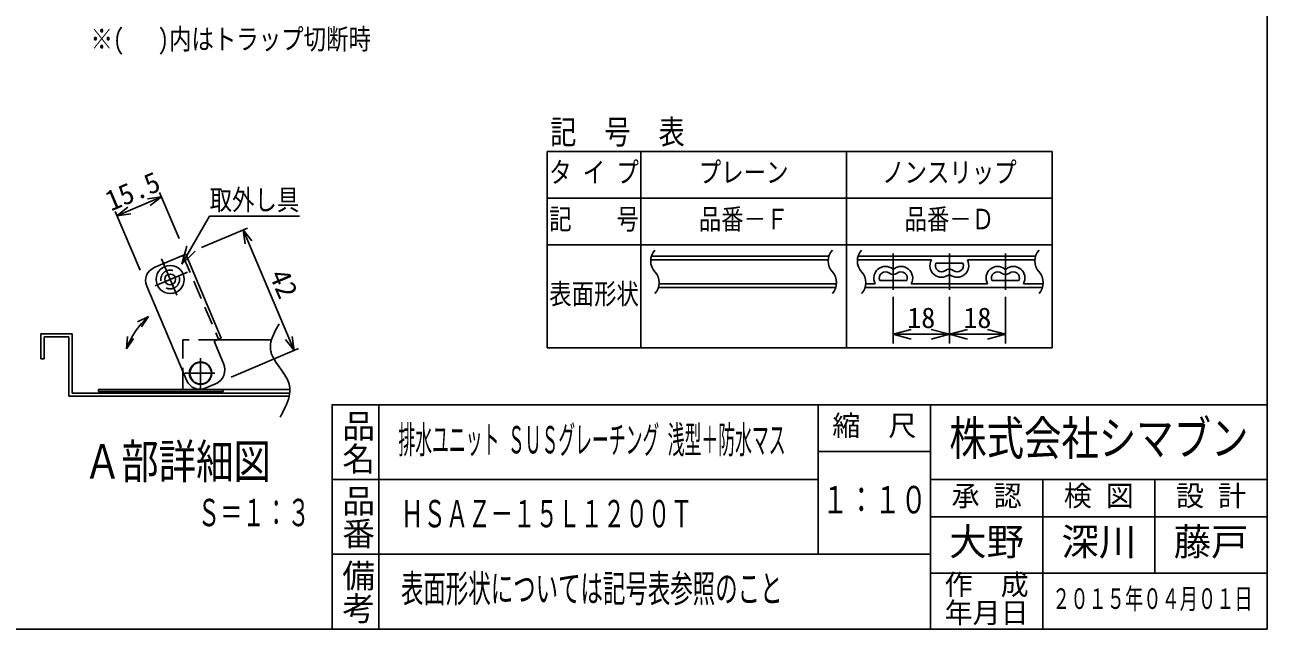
# Model space of a CAD drawing. Units: millimetres, scale not verified, with parts at other scales. Extents: x -1365 to 1365, y -930 to 870.
# Drawn here: x 37 to 1365, y -930 to -284 of the extents above; entities that cross this region are included whole.
import ezdxf
from ezdxf.enums import TextEntityAlignment as Align

# ---------------------------------------------------------------- set-up
doc = ezdxf.new("R2010")
doc.units = ezdxf.units.MM
doc.header["$LTSCALE"] = 10
doc.linetypes.add('CHAIN1', pattern=[8, 5, -1, 1, -1])
doc.linetypes.add('DASHED2', pattern=[3, 2, -1])
for name, color, linetype in [('0-5_寸法線', 7, 'Continuous'), ('0-7_枠細線', 5, 'Continuous'), ('0-8_枠中線', 5, 'Continuous'), ('1-2_極細2', 2, 'Continuous'), ('1-3_細線2', 4, 'Continuous'), ('1-5_寸法2', 7, 'Continuous')]:
    doc.layers.add(name, color=color, linetype=linetype)
doc.styles.add('@ＭＳ ゴシック', font='')
doc.styles.add('ＭＳ ゴシック', font='')
doc.styles.get('@ＭＳ ゴシック').set_extended_font_data('@MS Gothic')
doc.styles.get('ＭＳ ゴシック').set_extended_font_data('MS Gothic')

msp = doc.modelspace()

# ---------------------------------------------------------------- linework, layer by layer
at = {"layer": '0-7_枠細線'}
for p, q in [((595.17, -419.16), (1135.17, -419.16)), ((595.17, -419.16), (595.17, -629.16)), ((695.17, -419.16), (695.17, -629.16)), ((915.17, -419.16), (915.17, -629.16)), ((1135.17, -419.16), (1135.17, -629.16)), ((595.17, -469.16), (1135.17, -469.16)), ((595.17, -519.16), (1135.17, -519.16)), ((706.55, -531.32), (896.31, -531.32)), ((927.55, -531.32), (1117.31, -531.32)), ((705.82, -535.32), (895.58, -535.32)), ((926.82, -535.32), (1005.94, -535.32)), ((1010.72, -538.66), (1039.61, -538.66)), ((1044.39, -535.32), (1116.58, -535.32)), ((950.72, -557.32), (979.61, -557.32)), ((1070.72, -557.32), (1099.61, -557.32)), ((714.02, -564.66), (903.78, -564.66)), ((714.75, -560.66), (904.51, -560.66)), ((935.02, -564.66), (1124.78, -564.66)), ((935.75, -560.66), (945.94, -560.66)), ((984.39, -560.66), (1065.94, -560.66)), ((1104.39, -560.66), (1125.52, -560.66)), ((965.17, -574.66), (965.17, -624.66)), ((1025.17, -574.66), (1025.17, -624.66)), ((1085.17, -574.66), (1085.17, -624.66)), ((965.17, -614.66), (984.48, -609.48)), ((1025.17, -614.66), (1005.85, -609.48)), ((1025.17, -614.66), (1044.48, -609.48)), ((1085.17, -614.66), (1065.85, -609.48)), ((965.17, -614.66), (984.48, -619.83)), ((965.17, -614.66), (1025.17, -614.66)), ((1025.17, -614.66), (1005.85, -619.83)), ((1025.17, -614.66), (1044.48, -619.83)), ((1025.17, -614.66), (1085.17, -614.66)), ((1085.17, -614.66), (1065.85, -619.83)), ((595.17, -629.16), (1135.17, -629.16)), ((415, -690), (415, -930)), ((885, -690), (885, -850)), ((1005, -690), (1005, -930)), ((885, -740), (1005, -740)), ((885, -770), (365, -770)), ((1365, -770), (1005, -770)), ((1125, -770), (1125, -930)), ((1245, -770), (1245, -870)), ((1005, -810), (1365, -810)), ((1005, -850), (365, -850)), ((1365, -870), (1005, -870))]:
    msp.add_line(p, q, dxfattribs=at)
at = {"layer": '0-7_枠細線', "linetype": 'CHAIN1'}
for p, q in [((965.17, -528.52), (965.17, -567.22)), ((1025.17, -528.52), (1025.17, -567.22)), ((1085.17, -528.52), (1085.17, -567.22))]:
    msp.add_line(p, q, dxfattribs=at)
at = {"layer": '0-7_枠細線'}
for centre, radius, start, end in [((722.97, -536.4), 17.18, 137.56163, 222.43837), ((912.73, -536.4), 17.18, 137.56163, 222.43837), ((943.97, -536.4), 17.18, 137.56163, 222.43837), ((1133.73, -536.4), 17.18, 137.56163, 222.43837), ((956.83, -554.66), 12.43, 51.31781, 208.85363), ((973.5, -554.66), 12.43, 331.14637, 128.68219), ((1016.83, -541.32), 12.43, 151.14637, 308.68219), ((1016.83, -541.32), 6.67, 156.42182, 308.68219), ((1033.5, -541.32), 12.43, 231.31781, 28.85363), ((1033.5, -541.32), 6.67, 231.31781, 23.57818), ((1076.83, -554.66), 12.43, 51.31781, 208.85363), ((1093.5, -554.66), 12.43, 331.14637, 128.68219), ((697.61, -559.58), 17.18, 317.56163, 42.43837), ((887.37, -559.58), 17.18, 317.56163, 42.43837), ((918.61, -559.58), 17.18, 317.56163, 42.43837), ((956.83, -554.66), 6.67, 51.31781, 203.57818), ((965.17, -544.25), 6.67, 231.31781, 308.68219), ((965.17, -544.25), 0.9, 231.31781, 308.68219), ((973.5, -554.66), 6.67, 336.42182, 128.68219), ((1025.17, -551.73), 6.67, 51.31781, 128.68219), ((1025.17, -551.73), 0.9, 51.31781, 128.68219), ((1076.83, -554.66), 6.67, 51.31781, 203.57818), ((1085.17, -544.25), 6.67, 231.31781, 308.68219), ((1085.17, -544.25), 0.9, 231.31781, 308.68219), ((1093.5, -554.66), 6.67, 336.42182, 128.68219), ((1108.37, -559.58), 17.18, 317.56163, 42.43837)]:
    msp.add_arc(centre, radius, start, end, dxfattribs=at)
at = {"layer": '0-8_枠中線'}
msp.add_lwpolyline([(-1365, -930), (-1365, 870), (1365, 870), (1365, -930)], close=True, dxfattribs=at)
msp.add_lwpolyline([(1365, -690), (365, -690), (365, -930)], dxfattribs=at)
at = {"layer": '1-2_極細2'}
for p, q in [((204.45, -539.92), (207.9, -527.04)), ((204.45, -539.92), (213.88, -530.49)), ((53.67, -614.22), (87, -614.22)), ((53.67, -640.88), (53.67, -614.22)), ((57, -617.55), (83.67, -617.55)), ((87, -614.22), (87, -677.55)), ((300.48, -620.55), (242.34, -620.55)), ((115.29, -673.88), (115.29, -675.88)), ((115.29, -673.88), (205.34, -673.88)), ((115.29, -675.88), (248.63, -675.88)), ((248.63, -675.88), (248.63, -673.88)), ((87, -677.55), (318.96, -677.55))]:
    msp.add_line(p, q, dxfattribs=at)
at = {"layer": '1-2_極細2', "linetype": 'DASHED2'}
for p, q in [((205.47, -530.46), (243.5, -620.06)), ((205.34, -620.55), (205.34, -653.75)), ((242.34, -620.55), (205.34, -620.55))]:
    msp.add_line(p, q, dxfattribs=at)
at = {"layer": '1-2_極細2', "linetype": 'CHAIN1'}
for p, q in [((182.59, -534.14), (199.12, -573.08)), ((210.32, -548.32), (176, -562.89)), ((224.51, -673.03), (224.51, -640.19)), ((207.64, -656.37), (239.57, -656.37))]:
    msp.add_line(p, q, dxfattribs=at)
at = {"layer": '1-2_極細2'}
for points in [[(308.42, -603.42), (308.3, -603.63), (307.94, -604.26), (307.36, -605.3), (306.57, -606.71), (305.61, -608.45), (304.53, -610.49), (303.38, -612.76), (302.25, -615.2), (301.21, -617.75), (300.32, -620.35), (299.65, -622.91), (299.22, -625.37), (299.03, -627.67), (299.05, -629.73), (299.23, -631.51), (299.49, -632.95), (299.74, -634), (299.93, -634.65), (299.99, -634.87), (300.06, -635.09), (300.28, -635.74), (300.7, -636.8), (301.34, -638.25), (302.26, -640.05), (303.48, -642.15), (304.98, -644.51), (306.73, -647.05), (308.63, -649.72), (310.59, -652.44), (312.49, -655.14), (314.22, -657.75), (315.7, -660.19), (316.89, -662.39), (317.78, -664.29), (318.4, -665.84), (318.79, -666.98), (319, -667.67), (319.07, -667.91), (319.13, -668.14)], [(53.67, -640.88), (57, -640.88), (57, -617.55)], [(83.67, -617.55), (83.67, -680.88), (318.96, -680.88)], [(205.34, -653.75), (205.34, -673.88), (319.88, -673.88)], [(319.13, -668.14), (319.3, -668.84), (319.53, -669.99), (319.75, -671.56), (319.88, -673.51), (319.85, -675.8), (319.59, -678.36), (319.07, -681.12), (318.31, -684.02), (317.33, -686.98), (316.19, -689.9), (314.96, -692.71), (313.72, -695.33), (312.55, -697.69), (311.52, -699.71), (310.67, -701.35), (310.04, -702.55), (309.65, -703.28), (309.52, -703.53)]]:
    msp.add_lwpolyline(points, dxfattribs=at)
at = {"layer": '1-2_極細2', "linetype": 'DASHED2'}
msp.add_circle((191.92, -556.13), 10, dxfattribs=at)
at = {"layer": '1-2_極細2'}
msp.add_circle((224.51, -656.37), 11.5, dxfattribs=at)
at = {"layer": '1-3_細線2'}
for p, q in [((208.54, -529.16), (174.79, -543.49)), ((246.57, -618.76), (208.54, -529.16)), ((166.84, -563.16), (209.82, -664.41)), ((238.9, -622.01), (246.57, -618.76)), ((249.06, -645.95), (238.9, -622.01)), ((229.49, -672.36), (240.23, -667.8))]:
    msp.add_line(p, q, dxfattribs=at)
for centre, radius in [((191.92, -556.13), 15), ((191.92, -556.13), 5.83), ((224.51, -656.37), 12)]:
    msp.add_circle(centre, radius, dxfattribs=at)
for centre, radius, start, end in [((180.65, -557.3), 15, 113, 203), ((233.72, -652.46), 16.67, 293, 23), ((223.63, -658.55), 15, 203, 293)]:
    msp.add_arc(centre, radius, start, end, dxfattribs=at)
at = {"layer": '1-5_寸法2'}
for p, q in [((201.37, -512.28), (180.54, -463.19)), ((134.93, -487.98), (182.49, -467.79)), ((182.49, -467.79), (167.64, -469.88)), ((182.49, -467.79), (170.67, -477.03)), ((159.68, -546.28), (132.98, -483.38)), ((134.93, -487.98), (146.75, -478.75)), ((134.93, -487.98), (149.78, -485.89)), ((225.41, -522), (274.51, -501.16)), ((269.9, -503.11), (279.14, -514.93)), ((269.9, -503.11), (271.99, -517.97)), ((324.61, -631.98), (269.9, -503.11)), ((204.45, -539.92), (209.62, -520.6)), ((204.45, -539.92), (218.59, -525.78)), ((168.78, -595.72), (156.81, -601.59)), ((168.78, -595.72), (161.35, -606.79)), ((145.16, -630.29), (146.28, -617.01)), ((145.16, -630.29), (152.77, -619.34)), ((324.61, -631.98), (315.37, -620.16)), ((324.61, -631.98), (322.52, -617.13)), ((257.1, -660.64), (329.21, -630.03))]:
    msp.add_line(p, q, dxfattribs=at)
msp.add_lwpolyline([(204.45, -539.92), (234.11, -488.54), (330.11, -488.54)], dxfattribs=at)
msp.add_arc((223.63, -658.55), 83.4, 131.11509, 160.19528, dxfattribs=at)

# ---------------------------------------------------------------- texts
at = {"layer": '0-5_寸法線', "style": 'ＭＳ ゴシック', "width": 0.8}
msp.add_text('※(\u3000 )内はトラップ切断時', height=21.99, dxfattribs=at).set_placement((106.76, -316.69), align=Align.BOTTOM_LEFT)
at = {"layer": '0-7_枠細線', "style": 'ＭＳ ゴシック'}
for s, height, width, p in [('タ イ プ', 21.99, 0.8, (597.17, -459.16)), ('プレーン', 21.99, 0.8, (757.17, -459.16)), ('ノンスリップ', 21.99, 0.8, (953.17, -459.16)), ('品番－Ｆ', 21.99, 0.8, (757.17, -509.16)), ('品番－Ｄ', 21.99, 0.8, (977.17, -509.16)), ('記\u3000\u3000号', 21.99, 0.8, (597.17, -509.16)), ('表面形状', 21.99, 0.8, (597.17, -589.16)), ('株式会社シマブン', 36.66, 0.8, (1025, -755)), ('排水ユニット ＳＵＳグレーチング 浅型＋防水マス', 29.33, 0.45, (436, -750.94)), ('Ａ部詳細図', 36.66, 0.8, (99.62, -779.96)), ('１：１０', 29.33, 0.7, (889, -815)), ('Ｓ＝１：３', 29.33, 0.6, (221.3, -828.78)), ('ＨＳＡＺ－１５Ｌ１２００Ｔ', 29.33, 0.6, (438.69, -830)), ('表面形状については記号表参照のこと', 29.33, 0.6, (438.69, -910)), ('２０１５年０４月０１日', 21.99, 0.65, (1135, -915))]:
    msp.add_text(s, height=height, dxfattribs=dict(at, width=width)).set_placement(p, align=Align.BOTTOM_LEFT)
for s, height, p in [('18', 21.99, (980.17, -614.66)), ('18', 21.99, (1040.17, -614.66)), ('縮\u3000尺', 21.99, (900, -730)), ('承 認', 21.99, (1027.5, -805)), ('検 図', 21.99, (1147.5, -805)), ('設 計', 21.99, (1267.5, -805)), ('大野', 29.33, (1025, -860)), ('深川', 29.33, (1145, -860)), ('藤戸', 29.33, (1265, -860)), ('作\u3000成', 21.99, (1020, -900)), ('年月日', 21.99, (1020, -930))]:
    msp.add_text(s, height=height, dxfattribs=at).set_placement(p, align=Align.BOTTOM_LEFT)
at = {"layer": '0-7_枠細線', "style": '@ＭＳ ゴシック'}
for s, p in [('品名', (372.5, -695)), ('品番', (372.5, -775)), ('備考', (372.5, -855))]:
    msp.add_text(s, height=25.66, rotation=270, dxfattribs=at).set_placement(p, align=Align.BOTTOM_LEFT)
at = {"layer": '0-7_枠細線', "insert": (598.28, -414.16), "char_height": 25.66, "attachment_point": 7, "style": 'ＭＳ ゴシック'}
msp.add_mtext('\\T2.07;\\W0.8;記号表', dxfattribs=at)
at = {"layer": '1-5_寸法2', "style": 'ＭＳ ゴシック'}
for s, rotation, p in [('15.5', 23, (131.09, -489.61)), ('42', 293, (291.4, -553.74))]:
    msp.add_text(s, height=21.99, rotation=rotation, dxfattribs=at).set_placement(p, align=Align.BOTTOM_LEFT)
at = {"layer": '1-5_寸法2', "style": 'ＭＳ ゴシック', "width": 0.8}
msp.add_text('取外し具', height=21.99, dxfattribs=at).set_placement((234.11, -488.54), align=Align.BOTTOM_LEFT)

doc.saveas('drawing.dxf')
